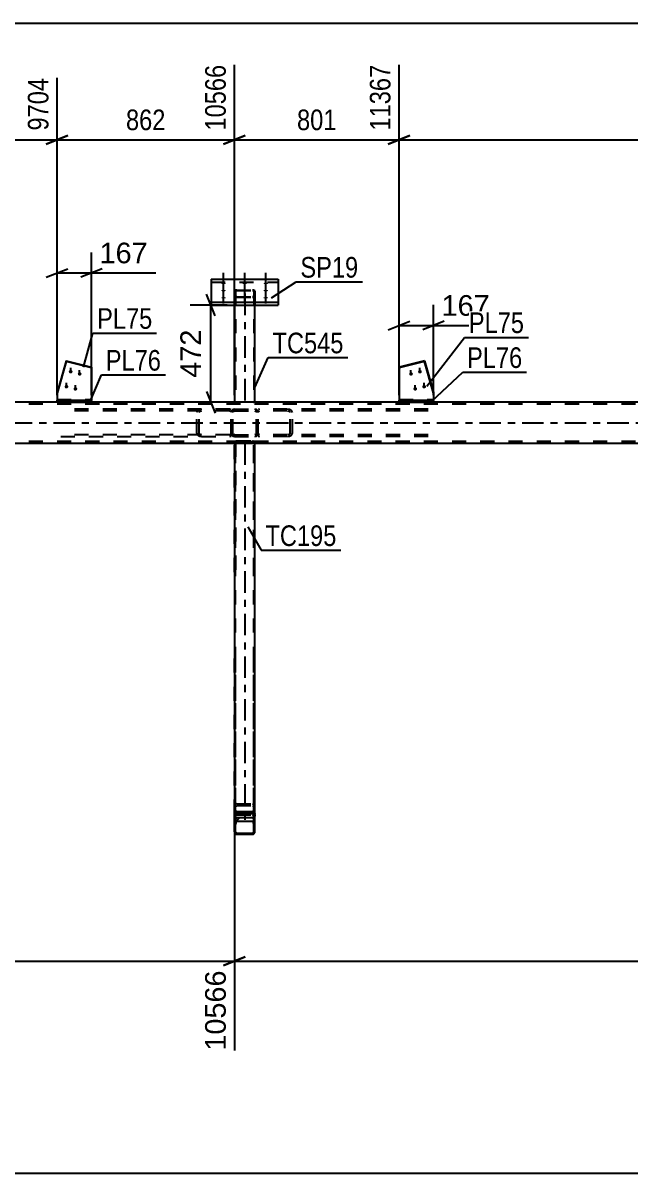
# Model space of a CAD drawing. Header units: millimetres. Extents: x -2250 to 594, y 0 to 1057.
# Drawn here: x -903.5 to -819.2, y 749 to 908.8 of the extents above; entities that cross this region are included whole.
import ezdxf

# ---------------------------------------------------------------- set-up
doc = ezdxf.new("R2010")
doc.units = ezdxf.units.MM
doc.linetypes.add('DXK_LINE_DOT2', pattern=[3.9198, 1.9599, -1.9599])
doc.linetypes.add('DXK_LINE_DOT3', pattern=[5.9187, 2.979, -0.9799, 0.9799, -0.9799])
doc.styles.add('Arial', font='ARIAL.TTF', dxfattribs={"height": 0.2})
doc.styles.add('Arial Narrow', font='ARIALN.TTF', dxfattribs={"height": 0.2})

# ---------------------------------------------------------------- blocks, each defined once
blk = doc.blocks.new('Part-761553754-4410 - 4377')
at = {"color": 7, "linetype": 'DXK_LINE_DOT2'}
for p, q in [((-874.14, 798.94), (-874.14, 820.93)), ((-873.97, 798.94), (-873.97, 820.93)), ((-871.46, 798.94), (-871.46, 820.93)), ((-871.28, 798.94), (-871.28, 820.93)), ((-873.93, 800.26), (-874.04, 800.16)), ((-873.8, 800.3), (-873.93, 800.26)), ((-873.8, 800.3), (-871.63, 800.3)), ((-871.5, 800.26), (-871.63, 800.3)), ((-871.38, 800.16), (-871.5, 800.26)), ((-874.11, 800.01), (-874.14, 799.84)), ((-871.28, 798.94), (-874.14, 798.94)), ((-874.04, 800.16), (-874.11, 800.01)), ((-873.97, 799.84), (-873.96, 799.93)), ((-873.96, 799.93), (-873.92, 800)), ((-873.92, 800), (-873.86, 800.05)), ((-873.86, 800.05), (-873.8, 800.07)), ((-873.8, 800.07), (-871.63, 800.07)), ((-871.63, 800.07), (-871.56, 800.05)), ((-871.56, 800.05), (-871.51, 800)), ((-871.51, 800), (-871.47, 799.93)), ((-871.47, 799.93), (-871.46, 799.84)), ((-871.31, 800.01), (-871.38, 800.16)), ((-871.28, 799.84), (-871.31, 800.01))]:
    blk.add_line(p, q, dxfattribs=at)
blk = doc.blocks.new('Part-761553754-4478 - 4377')
at = {"color": 2, "linetype": 'Continuous'}
for p, q in [((-898.77, 856.08), (-898.77, 856.37)), ((-898.77, 856.37), (-893.99, 856.37)), ((-893.99, 856.08), (-893.99, 856.37)), ((-898.77, 856.08), (-893.99, 856.08))]:
    blk.add_line(p, q, dxfattribs=at)
blk = doc.blocks.new('Part-761553754-4479 - 4377')
at = {"color": 7, "linetype": 'DXK_LINE_DOT2'}
for p, q in [((-870.64, 855.11), (-870.83, 855.09)), ((-870.83, 851.37), (-870.83, 855.09)), ((-870.83, 854.83), (-870.76, 854.87)), ((-870.76, 854.87), (-870.64, 854.88)), ((-847.2, 855.11), (-870.64, 855.11)), ((-847.2, 854.88), (-870.64, 854.88)), ((-866.48, 855.08), (-866.72, 855.11)), ((-866.72, 854.88), (-866.6, 854.87)), ((-866.43, 854.74), (-866.41, 854.65)), ((-866.41, 851.8), (-866.41, 854.65)), ((-866.09, 854.65), (-866.14, 854.83)), ((-866.09, 851.8), (-866.09, 854.65)), ((-870.76, 851.59), (-870.83, 851.62)), ((-870.83, 851.37), (-870.64, 851.34)), ((-870.64, 851.57), (-870.76, 851.59)), ((-847.2, 851.57), (-870.64, 851.57)), ((-866.6, 851.59), (-866.72, 851.57)), ((-866.72, 851.34), (-866.48, 851.38)), ((-866.41, 851.8), (-866.43, 851.71)), ((-866.14, 851.62), (-866.09, 851.8)), ((-847.2, 851.34), (-870.64, 851.34))]:
    blk.add_line(p, q, dxfattribs=at)
at = {"color": 7, "linetype": 'DXK_LINE_DOT3'}
blk.add_line((-875.53, 853.23), (-849.16, 853.23), dxfattribs=at)
at = {"color": 7, "linetype": 'DXK_LINE_DOT2'}
for centre, radius, start, end in [((-866.67, 854.59), 0.286, 32.4104, 75.4453), ((-866.62, 854.52), 0.573, 32.4104, 75.4453), ((-866.67, 851.86), 0.286, 284.5547, 327.5896), ((-866.62, 851.93), 0.573, 284.5547, 327.5896)]:
    blk.add_arc(centre, radius, start, end, dxfattribs=at)
blk = doc.blocks.new('Part-761553754-4679 - 4377')
at = {"color": 7, "linetype": 'DXK_LINE_DOT2'}
for p, q in [((-874.14, 850.47), (-874.12, 850.54)), ((-874.14, 832.5), (-874.14, 850.47)), ((-871.28, 850.37), (-874.14, 850.37)), ((-874.12, 850.54), (-874.11, 850.56)), ((-874.11, 850.56), (-874.04, 850.65)), ((-874.04, 850.65), (-873.93, 850.71)), ((-873.96, 850.51), (-873.97, 850.47)), ((-873.97, 850.47), (-873.97, 832.5)), ((-873.93, 850.54), (-873.96, 850.51)), ((-873.93, 850.71), (-873.88, 850.72)), ((-873.92, 850.55), (-873.93, 850.54)), ((-873.86, 850.58), (-873.92, 850.55)), ((-873.88, 850.72), (-873.8, 850.74)), ((-873.8, 850.59), (-873.86, 850.58)), ((-873.8, 850.74), (-871.63, 850.74)), ((-871.63, 850.59), (-873.8, 850.59)), ((-871.63, 850.74), (-871.55, 850.72)), ((-871.56, 850.58), (-871.63, 850.59)), ((-871.51, 850.55), (-871.56, 850.58)), ((-871.55, 850.72), (-871.5, 850.71)), ((-871.49, 850.54), (-871.51, 850.55)), ((-871.5, 850.71), (-871.38, 850.65)), ((-871.47, 850.51), (-871.49, 850.54)), ((-871.46, 850.47), (-871.47, 850.51)), ((-871.46, 832.5), (-871.46, 850.47)), ((-871.31, 850.56), (-871.38, 850.65)), ((-871.31, 850.56), (-871.3, 850.54)), ((-871.3, 850.54), (-871.28, 850.47)), ((-871.28, 832.5), (-871.28, 850.47))]:
    blk.add_line(p, q, dxfattribs=at)
blk = doc.blocks.new('Part-761553754-4568 - 4377')
at = {"color": 7, "linetype": 'DXK_LINE_DOT2'}
for p, q in [((-874.56, 854.83), (-874.6, 854.65)), ((-874.6, 851.8), (-874.6, 854.65)), ((-874.37, 854.65), (-874.35, 854.74)), ((-874.37, 851.8), (-874.37, 854.65)), ((-874.14, 855.11), (-874.32, 855.08)), ((-874.23, 854.87), (-874.14, 854.88)), ((-874.14, 855.11), (-871.28, 855.11)), ((-874.14, 854.88), (-871.28, 854.88)), ((-871.11, 855.08), (-871.28, 855.11)), ((-871.28, 854.88), (-871.2, 854.87)), ((-871.07, 854.74), (-871.05, 854.65)), ((-871.05, 851.8), (-871.05, 854.65)), ((-870.83, 854.65), (-870.86, 854.83)), ((-870.83, 851.8), (-870.83, 854.65)), ((-874.6, 851.8), (-874.56, 851.62)), ((-874.35, 851.71), (-874.37, 851.8)), ((-874.32, 851.38), (-874.14, 851.34)), ((-874.14, 851.57), (-874.23, 851.59)), ((-874.14, 851.57), (-871.28, 851.57)), ((-871.2, 851.59), (-871.28, 851.57)), ((-871.28, 851.34), (-871.11, 851.38)), ((-871.05, 851.8), (-871.07, 851.71)), ((-870.86, 851.62), (-870.83, 851.8)), ((-874.14, 851.34), (-871.28, 851.34))]:
    blk.add_line(p, q, dxfattribs=at)
for centre, radius, start, end in [((-874.14, 854.65), 0.457, 112.5, 157.5), ((-874.14, 854.65), 0.229, 112.5, 157.5), ((-871.28, 854.65), 0.229, 22.5, 67.5), ((-871.28, 854.65), 0.457, 22.5, 67.5), ((-874.14, 851.8), 0.457, 202.5, 247.5), ((-874.14, 851.8), 0.229, 202.5, 247.5), ((-871.28, 851.8), 0.229, 292.5, 337.5), ((-871.28, 851.8), 0.457, 292.5, 337.5)]:
    blk.add_arc(centre, radius, start, end, dxfattribs=at)
blk = doc.blocks.new('Bolt-761553754-4703 - 4377')
at = {"linetype": 'Continuous'}
for points in [[(-875.64, 872.49), (-875.71, 872.49), (-875.77, 872.5), (-875.83, 872.51), (-875.87, 872.53), (-875.91, 872.54), (-875.94, 872.56), (-875.95, 872.59), (-875.95, 872.61), (-875.94, 872.63), (-875.91, 872.65), (-875.87, 872.67), (-875.83, 872.68), (-875.77, 872.7), (-875.71, 872.7), (-875.64, 872.71), (-875.58, 872.7), (-875.51, 872.7), (-875.46, 872.68), (-875.41, 872.67), (-875.37, 872.65), (-875.34, 872.63), (-875.33, 872.61), (-875.33, 872.59), (-875.34, 872.56), (-875.37, 872.54), (-875.41, 872.53), (-875.46, 872.51), (-875.51, 872.5), (-875.58, 872.49)], [(-872.71, 872.49), (-872.78, 872.49), (-872.84, 872.5), (-872.9, 872.51), (-872.95, 872.53), (-872.98, 872.54), (-873.01, 872.56), (-873.03, 872.59), (-873.03, 872.61), (-873.01, 872.63), (-872.98, 872.65), (-872.95, 872.67), (-872.9, 872.68), (-872.84, 872.7), (-872.78, 872.7), (-872.71, 872.71), (-872.65, 872.7), (-872.58, 872.7), (-872.53, 872.68), (-872.48, 872.67), (-872.44, 872.65), (-872.41, 872.63), (-872.4, 872.61), (-872.4, 872.59), (-872.41, 872.56), (-872.44, 872.54), (-872.48, 872.53), (-872.53, 872.51), (-872.58, 872.5), (-872.65, 872.49)], [(-869.78, 872.49), (-869.85, 872.49), (-869.91, 872.5), (-869.97, 872.51), (-870.02, 872.53), (-870.06, 872.54), (-870.08, 872.56), (-870.1, 872.59), (-870.1, 872.61), (-870.08, 872.63), (-870.06, 872.65), (-870.02, 872.67), (-869.97, 872.68), (-869.91, 872.7), (-869.85, 872.7), (-869.78, 872.71), (-869.72, 872.7), (-869.66, 872.7), (-869.6, 872.68), (-869.55, 872.67), (-869.51, 872.65), (-869.48, 872.63), (-869.47, 872.61), (-869.47, 872.59), (-869.48, 872.56), (-869.51, 872.54), (-869.55, 872.53), (-869.6, 872.51), (-869.66, 872.5), (-869.72, 872.49)], [(-875.64, 871.49), (-875.71, 871.49), (-875.77, 871.5), (-875.83, 871.51), (-875.87, 871.52), (-875.91, 871.54), (-875.94, 871.56), (-875.95, 871.59), (-875.95, 871.61), (-875.94, 871.63), (-875.91, 871.65), (-875.87, 871.67), (-875.83, 871.68), (-875.77, 871.69), (-875.71, 871.7), (-875.64, 871.7), (-875.58, 871.7), (-875.51, 871.69), (-875.46, 871.68), (-875.41, 871.67), (-875.37, 871.65), (-875.34, 871.63), (-875.33, 871.61), (-875.33, 871.59), (-875.34, 871.56), (-875.37, 871.54), (-875.41, 871.52), (-875.46, 871.51), (-875.51, 871.5), (-875.58, 871.49)], [(-875.64, 870.49), (-875.71, 870.49), (-875.77, 870.5), (-875.83, 870.51), (-875.87, 870.52), (-875.91, 870.54), (-875.94, 870.56), (-875.95, 870.58), (-875.95, 870.61), (-875.94, 870.63), (-875.91, 870.65), (-875.87, 870.67), (-875.83, 870.68), (-875.77, 870.69), (-875.71, 870.7), (-875.64, 870.7), (-875.58, 870.7), (-875.51, 870.69), (-875.46, 870.68), (-875.41, 870.67), (-875.37, 870.65), (-875.34, 870.63), (-875.33, 870.61), (-875.33, 870.58), (-875.34, 870.56), (-875.37, 870.54), (-875.41, 870.52), (-875.46, 870.51), (-875.51, 870.5), (-875.58, 870.49)], [(-872.71, 870.49), (-872.78, 870.49), (-872.84, 870.5), (-872.9, 870.51), (-872.95, 870.52), (-872.98, 870.54), (-873.01, 870.56), (-873.03, 870.58), (-873.03, 870.61), (-873.01, 870.63), (-872.98, 870.65), (-872.95, 870.67), (-872.9, 870.68), (-872.84, 870.69), (-872.78, 870.7), (-872.71, 870.7), (-872.65, 870.7), (-872.58, 870.69), (-872.53, 870.68), (-872.48, 870.67), (-872.44, 870.65), (-872.41, 870.63), (-872.4, 870.61), (-872.4, 870.58), (-872.41, 870.56), (-872.44, 870.54), (-872.48, 870.52), (-872.53, 870.51), (-872.58, 870.5), (-872.65, 870.49)], [(-869.78, 871.49), (-869.85, 871.49), (-869.91, 871.5), (-869.97, 871.51), (-870.02, 871.52), (-870.06, 871.54), (-870.08, 871.56), (-870.1, 871.59), (-870.1, 871.61), (-870.08, 871.63), (-870.06, 871.65), (-870.02, 871.67), (-869.97, 871.68), (-869.91, 871.69), (-869.85, 871.7), (-869.78, 871.7), (-869.72, 871.7), (-869.66, 871.69), (-869.6, 871.68), (-869.55, 871.67), (-869.51, 871.65), (-869.48, 871.63), (-869.47, 871.61), (-869.47, 871.59), (-869.48, 871.56), (-869.51, 871.54), (-869.55, 871.52), (-869.6, 871.51), (-869.66, 871.5), (-869.72, 871.49)], [(-869.78, 870.49), (-869.85, 870.49), (-869.91, 870.5), (-869.97, 870.51), (-870.02, 870.52), (-870.06, 870.54), (-870.08, 870.56), (-870.1, 870.58), (-870.1, 870.61), (-870.08, 870.63), (-870.06, 870.65), (-870.02, 870.67), (-869.97, 870.68), (-869.91, 870.69), (-869.85, 870.7), (-869.78, 870.7), (-869.72, 870.7), (-869.66, 870.69), (-869.6, 870.68), (-869.55, 870.67), (-869.51, 870.65), (-869.48, 870.63), (-869.47, 870.61), (-869.47, 870.58), (-869.48, 870.56), (-869.51, 870.54), (-869.55, 870.52), (-869.6, 870.51), (-869.66, 870.5), (-869.72, 870.49)]]:
    blk.add_hatch(color=1, dxfattribs=at).paths.add_polyline_path(points)
at = {"color": 1, "linetype": 'Continuous'}
for p, q in [((-875.64, 871.82), (-875.64, 874.05)), ((-872.71, 871.82), (-872.71, 874.05)), ((-869.78, 871.82), (-869.78, 874.05)), ((-875.64, 870.82), (-875.64, 873.05)), ((-869.78, 870.82), (-869.78, 873.05)), ((-875.64, 869.82), (-875.64, 872.04)), ((-872.71, 869.82), (-872.71, 872.04)), ((-869.78, 869.82), (-869.78, 872.04))]:
    blk.add_line(p, q, dxfattribs=at)
blk = doc.blocks.new('Part-761553754-4711 - 4377')
at = {"color": 2, "linetype": 'Continuous'}
for p, q in [((-847.73, 861.86), (-851.26, 860.97)), ((-847.73, 861.74), (-851.26, 860.86)), ((-851.26, 860.97), (-851.26, 856.37)), ((-847.73, 861.74), (-847.73, 861.86)), ((-847.73, 861.86), (-846.48, 857.45)), ((-846.48, 857.33), (-847.73, 861.74)), ((-846.48, 857.45), (-846.48, 856.37))]:
    blk.add_line(p, q, dxfattribs=at)
at = {"color": 7, "linetype": 'DXK_LINE_DOT2'}
for p, q in [((-851.26, 856.47), (-846.48, 856.47)), ((-851.26, 856.37), (-851.26, 856.35)), ((-851.26, 856.35), (-851.26, 856.37)), ((-851.26, 856.35), (-846.48, 856.35)), ((-846.48, 856.35), (-846.48, 856.37)), ((-846.48, 856.37), (-846.48, 856.35))]:
    blk.add_line(p, q, dxfattribs=at)
blk = doc.blocks.new('Part-761553754-4580 - 4377')
at = {"color": 7, "linetype": 'DXK_LINE_DOT2'}
for p, q in [((-874.79, 855.11), (-898.27, 855.11)), ((-874.79, 854.88), (-898.27, 854.88)), ((-879.29, 854.83), (-879.34, 854.65)), ((-879.34, 851.8), (-879.34, 854.65)), ((-879.03, 854.65), (-879, 854.74)), ((-879.03, 851.8), (-879.03, 854.65)), ((-878.71, 855.11), (-878.95, 855.08)), ((-878.83, 854.87), (-878.71, 854.88)), ((-874.6, 855.08), (-874.79, 855.11)), ((-874.79, 854.88), (-874.67, 854.87)), ((-874.67, 854.87), (-874.6, 854.83)), ((-874.6, 851.37), (-874.6, 855.08)), ((-874.79, 851.57), (-898.27, 851.57)), ((-879.34, 851.8), (-879.29, 851.62)), ((-879, 851.71), (-879.03, 851.8)), ((-878.95, 851.38), (-878.71, 851.34)), ((-878.71, 851.57), (-878.83, 851.59)), ((-874.67, 851.59), (-874.79, 851.57)), ((-874.79, 851.34), (-874.6, 851.37)), ((-874.6, 851.62), (-874.67, 851.59)), ((-898.27, 851.34), (-874.79, 851.34))]:
    blk.add_line(p, q, dxfattribs=at)
for centre, radius, start, end in [((-878.81, 854.52), 0.573, 104.5381, 147.5635), ((-878.76, 854.59), 0.287, 104.5381, 147.5635), ((-878.81, 851.93), 0.573, 212.4365, 255.4619), ((-878.76, 851.86), 0.287, 212.4365, 255.4619)]:
    blk.add_arc(centre, radius, start, end, dxfattribs=at)
blk = doc.blocks.new('Part-761553754-4735 - 4377')
at = {"color": 2, "linetype": 'Continuous'}
for p, q in [((-897.52, 861.86), (-898.77, 857.45)), ((-897.52, 861.74), (-898.77, 857.33)), ((-897.52, 861.74), (-897.52, 861.86)), ((-897.52, 861.86), (-893.99, 860.97)), ((-893.99, 860.86), (-897.52, 861.74)), ((-893.99, 860.97), (-893.99, 856.37)), ((-898.77, 857.45), (-898.77, 856.37))]:
    blk.add_line(p, q, dxfattribs=at)
at = {"color": 7, "linetype": 'DXK_LINE_DOT2'}
for p, q in [((-898.77, 856.47), (-893.99, 856.47)), ((-898.77, 856.37), (-898.77, 856.35)), ((-898.77, 856.35), (-898.77, 856.37)), ((-898.77, 856.35), (-893.99, 856.35)), ((-893.99, 856.35), (-893.99, 856.37)), ((-893.99, 856.37), (-893.99, 856.35))]:
    blk.add_line(p, q, dxfattribs=at)
blk = doc.blocks.new('Part-761553754-4608 - 4377')
at = {"color": 7, "linetype": 'DXK_LINE_DOT2'}
for p, q in [((-477.4, 855.8), (-1136.03, 855.8)), ((-893.99, 856.08), (-898.77, 856.08)), ((-871.28, 856.08), (-874.14, 856.08)), ((-846.48, 856.08), (-851.26, 856.08)), ((-477.4, 850.65), (-1136.03, 850.65)), ((-871.28, 850.37), (-874.14, 850.37))]:
    blk.add_line(p, q, dxfattribs=at)
at = {"color": 2, "linetype": 'Continuous'}
for p, q in [((-898.77, 856.08), (-1017.8, 856.08)), ((-874.14, 856.08), (-893.99, 856.08)), ((-851.26, 856.08), (-871.28, 856.08)), ((-727.37, 856.08), (-846.48, 856.08)), ((-874.14, 850.37), (-1042.71, 850.37)), ((-702.71, 850.37), (-871.28, 850.37))]:
    blk.add_line(p, q, dxfattribs=at)
at = {"color": 7, "linetype": 'DXK_LINE_DOT3'}
blk.add_line((-1136.03, 853.23), (-477.4, 853.23), dxfattribs=at)
blk = doc.blocks.new('Part-761553754-4676 - 4377')
at = {"linetype": 'Continuous'}
h = blk.add_hatch(dxfattribs=at)
h.set_pattern_fill('', scale=0.7, style=0, pattern_type=0)
h.set_pattern_definition([(45, (-871.284, 797.3536), (-1.5715, 1.5715), [])])
h.paths.add_polyline_path([(-871.28, 796.65), (-871.28, 797.35), (-871.31, 797.76), (-871.38, 798.1), (-871.5, 798.33), (-871.63, 798.41), (-873.8, 798.41), (-873.93, 798.33), (-874.04, 798.1), (-874.11, 797.76), (-874.14, 797.35), (-874.14, 796.65), (-873.97, 796.65), (-873.97, 797.35), (-873.96, 797.56), (-873.92, 797.73), (-873.86, 797.84), (-873.8, 797.88), (-871.63, 797.88), (-871.56, 797.84), (-871.51, 797.73), (-871.47, 797.56), (-871.46, 797.35), (-871.46, 796.65)])
at = {"color": 2, "linetype": 'Continuous'}
for p, q in [((-871.63, 850.37), (-874.14, 850.37)), ((-874.14, 850.37), (-874.14, 798.89)), ((-871.28, 850.37), (-871.63, 850.37)), ((-871.28, 798.89), (-871.28, 850.37)), ((-874.14, 797.35), (-874.14, 798.39)), ((-874.11, 797.76), (-874.14, 797.35)), ((-874.14, 796.65), (-874.14, 797.35)), ((-873.97, 797.35), (-873.96, 797.56)), ((-873.97, 796.65), (-873.97, 797.35)), ((-873.8, 798.41), (-873.93, 798.33)), ((-873.86, 797.84), (-873.8, 797.88)), ((-873.8, 798.41), (-871.63, 798.41)), ((-873.8, 797.88), (-871.63, 797.88)), ((-871.5, 798.33), (-871.63, 798.41)), ((-871.63, 797.88), (-871.56, 797.84)), ((-871.47, 797.56), (-871.46, 797.35)), ((-871.46, 796.65), (-871.46, 797.35)), ((-871.28, 797.35), (-871.31, 797.76)), ((-871.28, 797.35), (-871.28, 798.39)), ((-871.28, 796.65), (-871.28, 797.35)), ((-874.14, 796.65), (-873.97, 796.65)), ((-871.46, 796.65), (-871.28, 796.65))]:
    blk.add_line(p, q, dxfattribs=at)
at = {"color": 7, "linetype": 'DXK_LINE_DOT2'}
for p, q in [((-873.97, 796.65), (-873.97, 850.37)), ((-871.47, 850.37), (-871.56, 850.37)), ((-871.46, 850.37), (-871.47, 850.37)), ((-871.46, 796.65), (-871.46, 850.37)), ((-874.14, 798.39), (-874.14, 798.89)), ((-874.14, 798.6), (-874.11, 798.73)), ((-874.11, 798.73), (-874.04, 798.84)), ((-874.04, 798.84), (-873.93, 798.91)), ((-873.96, 798.66), (-873.97, 798.6)), ((-873.92, 798.72), (-873.96, 798.66)), ((-873.93, 798.91), (-873.8, 798.94)), ((-873.86, 798.76), (-873.92, 798.72)), ((-873.8, 798.77), (-873.86, 798.76)), ((-873.8, 798.94), (-871.63, 798.94)), ((-873.8, 798.77), (-871.63, 798.77)), ((-871.63, 798.94), (-871.5, 798.91)), ((-871.56, 798.76), (-871.63, 798.77)), ((-871.51, 798.72), (-871.56, 798.76)), ((-871.47, 798.66), (-871.51, 798.72)), ((-871.5, 798.91), (-871.38, 798.84)), ((-871.46, 798.6), (-871.47, 798.66)), ((-871.38, 798.84), (-871.31, 798.73)), ((-871.31, 798.73), (-871.28, 798.6)), ((-871.28, 798.39), (-871.28, 798.89)), ((-874.14, 796.65), (-874.14, 797.35)), ((-871.28, 796.65), (-871.28, 797.35))]:
    blk.add_line(p, q, dxfattribs=at)
at = {"color": 7, "linetype": 'DXK_LINE_DOT3'}
blk.add_line((-872.71, 850.37), (-872.71, 797.51), dxfattribs=at)
at = {"color": 2, "linetype": 'Continuous'}
for centre, radius, start, end in [((-872.85, 797.66), 1.26, 148.2581, 175.6703), ((-873.33, 797.51), 0.632, 148.2581, 175.6703), ((-872.1, 797.51), 0.632, 4.3297, 31.7419), ((-872.57, 797.66), 1.26, 4.3297, 31.7419)]:
    blk.add_arc(centre, radius, start, end, dxfattribs=at)
blk = doc.blocks.new('Part-761553754-4678 - 4377')
at = {"linetype": 'Continuous'}
h = blk.add_hatch(dxfattribs=at)
h.set_pattern_fill('', scale=0.7, style=0, pattern_type=0)
h.set_pattern_definition([(45, (-871.4956, 796.1093), (-1.5715, 1.5715), [])])
h.paths.add_polyline_path([(-871.63, 796.08), (-871.5, 796.11), (-871.38, 796.18), (-871.31, 796.29), (-871.28, 796.43), (-871.28, 796.65), (-871.46, 796.65), (-871.46, 796.43), (-871.47, 796.36), (-871.51, 796.3), (-871.56, 796.27), (-871.63, 796.25), (-873.8, 796.25), (-873.86, 796.27), (-873.92, 796.3), (-873.96, 796.36), (-873.97, 796.43), (-873.97, 796.65), (-874.14, 796.65), (-874.14, 796.43), (-874.11, 796.29), (-874.04, 796.18), (-873.93, 796.11), (-873.8, 796.08)])
at = {"color": 7, "linetype": 'DXK_LINE_DOT2'}
for p, q in [((-874.11, 798.73), (-874.14, 798.6)), ((-874.04, 798.84), (-874.11, 798.73)), ((-873.93, 798.91), (-874.04, 798.84)), ((-873.97, 798.6), (-873.96, 798.66)), ((-873.96, 798.66), (-873.92, 798.72)), ((-873.8, 798.94), (-873.93, 798.91)), ((-873.92, 798.72), (-873.86, 798.76)), ((-873.86, 798.76), (-873.8, 798.77)), ((-873.8, 798.94), (-871.63, 798.94)), ((-873.8, 798.77), (-871.63, 798.77)), ((-871.5, 798.91), (-871.63, 798.94)), ((-871.63, 798.77), (-871.56, 798.76)), ((-871.56, 798.76), (-871.51, 798.72)), ((-871.51, 798.72), (-871.47, 798.66)), ((-871.38, 798.84), (-871.5, 798.91)), ((-871.47, 798.66), (-871.46, 798.6)), ((-871.31, 798.73), (-871.38, 798.84)), ((-871.28, 798.6), (-871.31, 798.73)), ((-874.14, 796.65), (-874.14, 798.6)), ((-873.97, 796.65), (-873.97, 798.6)), ((-871.46, 796.65), (-871.46, 798.6)), ((-871.28, 796.65), (-871.28, 798.6))]:
    blk.add_line(p, q, dxfattribs=at)
at = {"color": 2, "linetype": 'Continuous'}
for p, q in [((-874.14, 796.43), (-874.14, 796.65)), ((-874.14, 796.65), (-873.97, 796.65)), ((-874.14, 796.43), (-874.11, 796.29)), ((-873.97, 796.43), (-873.97, 796.65)), ((-873.96, 796.36), (-873.97, 796.43)), ((-873.92, 796.3), (-873.96, 796.36)), ((-873.93, 796.11), (-873.8, 796.08)), ((-873.86, 796.27), (-873.92, 796.3)), ((-873.8, 796.25), (-873.86, 796.27)), ((-873.8, 796.25), (-871.63, 796.25)), ((-873.8, 796.08), (-871.63, 796.08)), ((-871.56, 796.27), (-871.63, 796.25)), ((-871.63, 796.08), (-871.5, 796.11)), ((-871.51, 796.3), (-871.56, 796.27)), ((-871.47, 796.36), (-871.51, 796.3)), ((-871.46, 796.43), (-871.47, 796.36)), ((-871.46, 796.43), (-871.46, 796.65)), ((-871.46, 796.65), (-871.28, 796.65)), ((-871.31, 796.29), (-871.28, 796.43)), ((-871.28, 796.43), (-871.28, 796.65))]:
    blk.add_line(p, q, dxfattribs=at)
for centre, start, end in [((-873.8, 796.43), 202.5, 247.5), ((-871.63, 796.43), 292.5, 337.5)]:
    blk.add_arc(centre, 0.343, start, end, dxfattribs=at)
blk = doc.blocks.new('Part-761553754-4695 - 4377')
at = {"color": 7, "linetype": 'DXK_LINE_DOT2'}
for p, q in [((-874.11, 871.58), (-874.14, 871.54)), ((-874.14, 871.54), (-874.14, 869.58)), ((-874.14, 870.8), (-874.11, 870.75)), ((-874.04, 871.62), (-874.11, 871.58)), ((-874.11, 870.75), (-874.04, 870.71)), ((-873.93, 871.65), (-874.04, 871.62)), ((-874.04, 870.71), (-873.93, 870.69)), ((-873.97, 871.54), (-873.96, 871.56)), ((-873.97, 871.54), (-873.97, 856.08)), ((-873.96, 870.77), (-873.97, 870.8)), ((-873.96, 871.56), (-873.92, 871.58)), ((-873.92, 870.75), (-873.96, 870.77)), ((-873.8, 871.66), (-873.93, 871.65)), ((-873.93, 870.69), (-873.8, 870.68)), ((-873.92, 871.58), (-873.86, 871.59)), ((-873.86, 870.74), (-873.92, 870.75)), ((-873.86, 871.59), (-873.8, 871.6)), ((-873.8, 870.74), (-873.86, 870.74)), ((-873.8, 871.66), (-871.63, 871.66)), ((-873.8, 871.6), (-871.63, 871.6)), ((-873.8, 870.74), (-871.63, 870.74)), ((-873.8, 870.68), (-871.63, 870.68)), ((-871.5, 871.65), (-871.63, 871.66)), ((-871.63, 871.6), (-871.56, 871.59)), ((-871.56, 870.74), (-871.63, 870.74)), ((-871.63, 870.68), (-871.5, 870.69)), ((-871.56, 871.59), (-871.51, 871.58)), ((-871.51, 870.75), (-871.56, 870.74)), ((-871.51, 871.58), (-871.47, 871.56)), ((-871.47, 870.77), (-871.51, 870.75)), ((-871.38, 871.62), (-871.5, 871.65)), ((-871.5, 870.69), (-871.38, 870.71)), ((-871.47, 871.56), (-871.46, 871.54)), ((-871.46, 870.8), (-871.47, 870.77)), ((-871.46, 871.54), (-871.46, 856.08)), ((-871.31, 871.58), (-871.38, 871.62)), ((-871.38, 870.71), (-871.31, 870.75)), ((-871.28, 871.54), (-871.31, 871.58)), ((-871.31, 870.75), (-871.28, 870.8)), ((-871.28, 871.54), (-871.28, 869.58)), ((-871.47, 856.08), (-871.46, 856.08))]:
    blk.add_line(p, q, dxfattribs=at)
at = {"color": 7, "linetype": 'DXK_LINE_DOT3'}
blk.add_line((-872.71, 871.17), (-872.71, 856.08), dxfattribs=at)
at = {"color": 2, "linetype": 'Continuous'}
for p, q in [((-874.14, 869.58), (-874.14, 856.08)), ((-871.28, 856.08), (-871.28, 869.58)), ((-871.31, 856.08), (-874.14, 856.08)), ((-871.28, 856.08), (-871.31, 856.08))]:
    blk.add_line(p, q, dxfattribs=at)
blk = doc.blocks.new('Part-761553754-4702 - 4377')
at = {"color": 2, "linetype": 'Continuous'}
for p, q in [((-877.36, 873.18), (-868.07, 873.18)), ((-877.36, 873.18), (-877.36, 869.58)), ((-868.07, 873.18), (-868.07, 869.58)), ((-877.36, 870.01), (-868.07, 870.01)), ((-877.36, 869.58), (-868.07, 869.58))]:
    blk.add_line(p, q, dxfattribs=at)
at = {"color": 7, "linetype": 'DXK_LINE_DOT2'}
blk.add_line((-877.36, 872.75), (-868.07, 872.75), dxfattribs=at)
blk = doc.blocks.new('Part-761553754-4716 - 4377')
at = {"color": 2, "linetype": 'Continuous'}
for p, q in [((-851.26, 856.08), (-851.26, 856.37)), ((-851.26, 856.37), (-846.48, 856.37)), ((-846.48, 856.08), (-846.48, 856.37)), ((-851.26, 856.08), (-846.48, 856.08))]:
    blk.add_line(p, q, dxfattribs=at)
blk = doc.blocks.new('Bolt-761553754-4717 - 4377')
at = {"linetype": 'Continuous'}
for points in [[(-849.61, 860.26), (-849.55, 860.26), (-849.5, 860.24), (-849.46, 860.22), (-849.42, 860.18), (-849.39, 860.14), (-849.36, 860.1), (-849.35, 860.05), (-849.35, 860), (-849.36, 859.95), (-849.39, 859.9), (-849.42, 859.86), (-849.46, 859.83), (-849.5, 859.8), (-849.55, 859.78), (-849.61, 859.78), (-849.66, 859.78), (-849.71, 859.8), (-849.76, 859.83), (-849.8, 859.86), (-849.83, 859.9), (-849.85, 859.95), (-849.86, 860), (-849.86, 860.05), (-849.85, 860.1), (-849.83, 860.14), (-849.8, 860.18), (-849.76, 860.22), (-849.71, 860.24), (-849.66, 860.26)], [(-848.37, 860.57), (-848.31, 860.57), (-848.26, 860.55), (-848.21, 860.53), (-848.17, 860.49), (-848.14, 860.45), (-848.12, 860.41), (-848.11, 860.36), (-848.11, 860.31), (-848.12, 860.26), (-848.14, 860.21), (-848.17, 860.17), (-848.21, 860.14), (-848.26, 860.11), (-848.31, 860.1), (-848.37, 860.09), (-848.42, 860.1), (-848.47, 860.11), (-848.52, 860.14), (-848.56, 860.17), (-848.59, 860.21), (-848.61, 860.26), (-848.62, 860.31), (-848.62, 860.36), (-848.61, 860.41), (-848.59, 860.45), (-848.56, 860.49), (-848.52, 860.53), (-848.47, 860.55), (-848.42, 860.57)], [(-849.02, 858.19), (-848.97, 858.18), (-848.92, 858.17), (-848.87, 858.14), (-848.83, 858.11), (-848.8, 858.07), (-848.78, 858.02), (-848.76, 857.97), (-848.76, 857.92), (-848.78, 857.87), (-848.8, 857.82), (-848.83, 857.78), (-848.87, 857.75), (-848.92, 857.72), (-848.97, 857.71), (-849.02, 857.7), (-849.07, 857.71), (-849.12, 857.72), (-849.17, 857.75), (-849.21, 857.78), (-849.24, 857.82), (-849.26, 857.87), (-849.28, 857.92), (-849.28, 857.97), (-849.26, 858.02), (-849.24, 858.07), (-849.21, 858.11), (-849.17, 858.14), (-849.12, 858.17), (-849.07, 858.18)], [(-847.78, 858.5), (-847.72, 858.49), (-847.67, 858.48), (-847.63, 858.45), (-847.59, 858.42), (-847.56, 858.38), (-847.53, 858.33), (-847.52, 858.28), (-847.52, 858.23), (-847.53, 858.18), (-847.56, 858.14), (-847.59, 858.09), (-847.63, 858.06), (-847.67, 858.04), (-847.72, 858.02), (-847.78, 858.01), (-847.83, 858.02), (-847.88, 858.04), (-847.93, 858.06), (-847.97, 858.09), (-848, 858.14), (-848.02, 858.18), (-848.03, 858.23), (-848.03, 858.28), (-848.02, 858.33), (-848, 858.38), (-847.97, 858.42), (-847.93, 858.45), (-847.88, 858.48), (-847.83, 858.49)]]:
    blk.add_hatch(color=1, dxfattribs=at).paths.add_polyline_path(points)
at = {"color": 1, "linetype": 'Continuous'}
for p, q in [((-849.61, 859.83), (-849.61, 860.56)), ((-848.37, 860.14), (-848.37, 860.87)), ((-849.02, 857.75), (-849.02, 858.48)), ((-847.78, 858.06), (-847.78, 858.79))]:
    blk.add_line(p, q, dxfattribs=at)
blk = doc.blocks.new('Bolt-761553754-4736 - 4377')
at = {"linetype": 'Continuous'}
for points in [[(-896.88, 860.57), (-896.83, 860.57), (-896.78, 860.55), (-896.73, 860.53), (-896.69, 860.49), (-896.66, 860.45), (-896.64, 860.41), (-896.63, 860.36), (-896.63, 860.31), (-896.64, 860.26), (-896.66, 860.21), (-896.69, 860.17), (-896.73, 860.14), (-896.78, 860.11), (-896.83, 860.1), (-896.88, 860.09), (-896.93, 860.1), (-896.99, 860.11), (-897.03, 860.14), (-897.07, 860.17), (-897.1, 860.21), (-897.13, 860.26), (-897.14, 860.31), (-897.14, 860.36), (-897.13, 860.41), (-897.1, 860.45), (-897.07, 860.49), (-897.03, 860.53), (-896.99, 860.55), (-896.93, 860.57)], [(-895.64, 860.26), (-895.59, 860.26), (-895.53, 860.24), (-895.49, 860.22), (-895.45, 860.18), (-895.42, 860.14), (-895.39, 860.1), (-895.38, 860.05), (-895.38, 860), (-895.39, 859.95), (-895.42, 859.9), (-895.45, 859.86), (-895.49, 859.83), (-895.53, 859.8), (-895.59, 859.78), (-895.64, 859.78), (-895.69, 859.78), (-895.74, 859.8), (-895.79, 859.83), (-895.83, 859.86), (-895.86, 859.9), (-895.88, 859.95), (-895.89, 860), (-895.89, 860.05), (-895.88, 860.1), (-895.86, 860.14), (-895.83, 860.18), (-895.79, 860.22), (-895.74, 860.24), (-895.69, 860.26)], [(-897.47, 858.5), (-897.42, 858.49), (-897.36, 858.48), (-897.32, 858.45), (-897.28, 858.42), (-897.25, 858.38), (-897.22, 858.33), (-897.21, 858.28), (-897.21, 858.23), (-897.22, 858.18), (-897.25, 858.14), (-897.28, 858.09), (-897.32, 858.06), (-897.36, 858.04), (-897.42, 858.02), (-897.47, 858.01), (-897.52, 858.02), (-897.57, 858.04), (-897.62, 858.06), (-897.66, 858.09), (-897.69, 858.14), (-897.71, 858.18), (-897.72, 858.23), (-897.72, 858.28), (-897.71, 858.33), (-897.69, 858.38), (-897.66, 858.42), (-897.62, 858.45), (-897.57, 858.48), (-897.52, 858.49)], [(-896.23, 858.19), (-896.17, 858.18), (-896.12, 858.17), (-896.08, 858.14), (-896.04, 858.11), (-896, 858.07), (-895.98, 858.02), (-895.97, 857.97), (-895.97, 857.92), (-895.98, 857.87), (-896, 857.82), (-896.04, 857.78), (-896.08, 857.75), (-896.12, 857.72), (-896.17, 857.71), (-896.23, 857.7), (-896.28, 857.71), (-896.33, 857.72), (-896.38, 857.75), (-896.42, 857.78), (-896.45, 857.82), (-896.47, 857.87), (-896.48, 857.92), (-896.48, 857.97), (-896.47, 858.02), (-896.45, 858.07), (-896.42, 858.11), (-896.38, 858.14), (-896.33, 858.17), (-896.28, 858.18)]]:
    blk.add_hatch(color=1, dxfattribs=at).paths.add_polyline_path(points)
at = {"color": 1, "linetype": 'Continuous'}
for p, q in [((-896.88, 860.14), (-896.88, 860.87)), ((-895.64, 859.83), (-895.64, 860.56)), ((-897.47, 858.06), (-897.47, 858.79)), ((-896.23, 857.75), (-896.23, 858.48))]:
    blk.add_line(p, q, dxfattribs=at)
blk = doc.blocks.new('Part-761553754-4784 - 4377')
at = {"linetype": 'Continuous'}
h = blk.add_hatch(dxfattribs=at)
h.set_pattern_fill('', scale=0.7, style=0, pattern_type=0)
h.set_pattern_definition([(45, (-871.2838, 798.8935), (-1.5715, 1.5715), [])])
h.paths.add_polyline_path([(-871.28, 798.39), (-871.28, 798.89), (-871.31, 799.03), (-871.38, 799.15), (-871.5, 799.23), (-871.63, 799.26), (-873.8, 799.26), (-873.93, 799.23), (-874.04, 799.15), (-874.11, 799.03), (-874.14, 798.89), (-874.14, 798.39), (-873.97, 798.39), (-873.97, 798.89), (-873.96, 798.96), (-873.92, 799.02), (-873.86, 799.06), (-873.8, 799.07), (-871.63, 799.07), (-871.56, 799.06), (-871.51, 799.02), (-871.47, 798.96), (-871.46, 798.89), (-871.46, 798.39)])
at = {"color": 2, "linetype": 'Continuous'}
for p, q in [((-874.11, 799.03), (-874.14, 798.89)), ((-874.14, 798.89), (-874.14, 798.39)), ((-873.97, 798.89), (-873.96, 798.96)), ((-873.96, 798.9), (-873.97, 798.84)), ((-873.97, 798.39), (-873.97, 798.89)), ((-873.96, 798.96), (-873.92, 799.02)), ((-873.92, 798.96), (-873.96, 798.9)), ((-873.8, 799.26), (-873.93, 799.23)), ((-873.92, 799.02), (-873.86, 799.06)), ((-873.86, 798.99), (-873.92, 798.96)), ((-873.86, 799.06), (-873.8, 799.07)), ((-873.82, 799), (-873.86, 798.99)), ((-873.8, 799.26), (-871.63, 799.26)), ((-873.8, 799.07), (-871.63, 799.07)), ((-871.5, 799.23), (-871.63, 799.26)), ((-871.63, 799.07), (-871.56, 799.06)), ((-871.61, 799), (-871.56, 798.99)), ((-871.56, 799.06), (-871.51, 799.02)), ((-871.51, 798.96), (-871.56, 798.99)), ((-871.51, 799.02), (-871.47, 798.96)), ((-871.47, 798.9), (-871.51, 798.96)), ((-871.47, 798.96), (-871.46, 798.89)), ((-871.46, 798.84), (-871.47, 798.9)), ((-871.46, 798.39), (-871.46, 798.89)), ((-871.28, 798.89), (-871.31, 799.03)), ((-871.28, 798.39), (-871.28, 798.89)), ((-874.14, 798.39), (-873.97, 798.39)), ((-871.46, 798.39), (-871.28, 798.39))]:
    blk.add_line(p, q, dxfattribs=at)
at = {"color": 7, "linetype": 'DXK_LINE_DOT2'}
for p, q in [((-874.14, 798.84), (-874.11, 798.96)), ((-874.14, 798.39), (-874.14, 798.89)), ((-874.11, 798.96), (-874.04, 799.07)), ((-874.04, 799.07), (-873.93, 799.14)), ((-873.97, 798.39), (-873.97, 798.89)), ((-873.93, 799.14), (-873.8, 799.16)), ((-873.8, 799), (-873.82, 799)), ((-873.8, 799.16), (-871.63, 799.16)), ((-873.8, 799), (-871.63, 799)), ((-871.63, 799.16), (-871.5, 799.14)), ((-871.63, 799), (-871.61, 799)), ((-871.5, 799.14), (-871.38, 799.07)), ((-871.46, 798.39), (-871.46, 798.89)), ((-871.38, 799.07), (-871.31, 798.96)), ((-871.31, 798.96), (-871.28, 798.84)), ((-871.28, 798.39), (-871.28, 798.89))]:
    blk.add_line(p, q, dxfattribs=at)
at = {"color": 2, "linetype": 'Continuous'}
for centre, start, end in [((-873.78, 798.91), 114.1333, 159.07), ((-871.64, 798.91), 20.93, 65.8667)]:
    blk.add_arc(centre, 0.353, start, end, dxfattribs=at)
blk = doc.blocks.new('StraightDimension-761553754-5109 - 4377')
at = {"color": 7, "linetype": 'Continuous'}
for p, q in [((-1022.58, 859.67), (-1022.58, 901.14)), ((-898.77, 857.08), (-898.77, 901.14)), ((-1021.08, 893.13), (-1024.08, 891.93)), ((-900.27, 891.93), (-897.27, 893.13)), ((-1022.58, 892.53), (-898.77, 892.53))]:
    blk.add_line(p, q, dxfattribs=at)
at = {"color": 0, "linetype": 'Continuous'}
blk.add_wipeout([(-899.37, 901.74), (-903.57, 901.74), (-903.57, 893.23), (-899.37, 893.23)], dxfattribs=at)
at = {"color": 0}
blk.add_wipeout([(-956.41, 893.28), (-956.41, 897.48), (-964.93, 897.48), (-964.93, 893.28)], dxfattribs=at)
at = {"color": 3, "linetype": 'Continuous', "style": 'Arial Narrow'}
blk.add_text('9704', height=2.863, rotation=90.0002, dxfattribs=at).set_placement((-899.97, 893.83))
at = {"color": 3, "style": 'Arial Narrow'}
blk.add_text('4333', height=2.863, dxfattribs=at).set_placement((-964.33, 893.88))
blk = doc.blocks.new('StraightDimension-761553754-4811 - 4377')
at = {"color": 7, "linetype": 'Continuous'}
for p, q in [((-876.83, 868.08), (-878.03, 871.08)), ((-875.14, 869.58), (-880.28, 869.58)), ((-877.43, 856.08), (-877.43, 869.58)), ((-878.03, 857.58), (-876.83, 854.58)), ((-875.14, 856.08), (-880.28, 856.08))]:
    blk.add_line(p, q, dxfattribs=at)
at = {"color": 0}
blk.add_wipeout([(-878.18, 866.77), (-882.38, 866.77), (-882.38, 858.9), (-878.18, 858.9)], dxfattribs=at)
at = {"color": 3, "style": 'Arial'}
blk.add_text('472', height=2.865, rotation=90.0002, dxfattribs=at).set_placement((-878.78, 859.5))
blk = doc.blocks.new('StraightDimension-761553754-4816 - 4377')
at = {"color": 7, "linetype": 'Continuous'}
for p, q in [((-898.77, 857.08), (-898.77, 876.89)), ((-893.99, 857.08), (-893.99, 876.89)), ((-900.27, 873.44), (-897.27, 874.64)), ((-898.77, 874.04), (-893.99, 874.04)), ((-892.49, 874.64), (-895.49, 873.44))]:
    blk.add_line(p, q, dxfattribs=at)
at = {"color": 0}
blk.add_wipeout([(-885.59, 874.79), (-885.59, 878.99), (-893.47, 878.99), (-893.47, 874.79)], dxfattribs=at)
at = {"color": 7, "linetype": 'Continuous'}
blk.add_line((-893.99, 874.04), (-885.07, 874.04), dxfattribs=at)
blk.add_line((-893.99, 874.04), (-885.07, 874.04), dxfattribs=at)
at = {"color": 3, "style": 'Arial'}
blk.add_text('167', height=2.865, dxfattribs=at).set_placement((-892.87, 875.39))
blk = doc.blocks.new('StraightDimension-761553754-4827 - 4377')
at = {"color": 7, "linetype": 'Continuous'}
for p, q in [((-851.26, 857.08), (-851.26, 869.6)), ((-846.48, 857.08), (-846.48, 869.6)), ((-852.76, 866.15), (-849.76, 867.35)), ((-844.98, 867.35), (-847.98, 866.15)), ((-851.26, 866.75), (-846.48, 866.75))]:
    blk.add_line(p, q, dxfattribs=at)
at = {"color": 0}
blk.add_wipeout([(-838.08, 867.5), (-838.08, 871.7), (-845.96, 871.7), (-845.96, 867.5)], dxfattribs=at)
at = {"color": 7, "linetype": 'Continuous'}
blk.add_line((-846.48, 866.75), (-837.56, 866.75), dxfattribs=at)
blk.add_line((-846.48, 866.75), (-837.56, 866.75), dxfattribs=at)
at = {"color": 3, "style": 'Arial'}
blk.add_text('167', height=2.865, dxfattribs=at).set_placement((-845.36, 868.1))
blk = doc.blocks.new('StraightDimension-761553754-4870 - 4377')
at = {"color": 7, "linetype": 'Continuous'}
blk.add_line((-1144.55, 749.03), (-468.87, 749.03), dxfattribs=at)
blk = doc.blocks.new('StraightDimension-761553754-4905 - 4377')
at = {"color": 7, "linetype": 'Continuous'}
blk.add_line((-1143.84, 908.76), (-469.59, 908.76), dxfattribs=at)
blk = doc.blocks.new('StraightDimension-761553754-5037 - 4377')
at = {"color": 7, "linetype": 'Continuous'}
for p, q in [((-874.14, 849.37), (-874.14, 766.03)), ((-1045.57, 778.45), (-874.14, 778.45)), ((-875.64, 777.85), (-872.64, 779.05))]:
    blk.add_line(p, q, dxfattribs=at)
at = {"color": 0, "linetype": 'Continuous'}
blk.add_wipeout([(-874.74, 777.75), (-878.94, 777.75), (-878.94, 765.43), (-874.74, 765.43)], dxfattribs=at)
at = {"color": 3, "linetype": 'Continuous', "style": 'Arial'}
blk.add_text('10566', height=2.865, rotation=90.0002, dxfattribs=at).set_placement((-875.34, 766.03))
blk = doc.blocks.new('StraightDimension-761553754-5045 - 4377')
at = {"color": 7, "linetype": 'Continuous'}
for p, q in [((-874.14, 849.37), (-874.14, 766.03)), ((-872.64, 779.05), (-875.64, 777.85)), ((-874.14, 778.45), (-702.71, 778.45))]:
    blk.add_line(p, q, dxfattribs=at)
blk = doc.blocks.new('StraightDimension-761553754-5119 - 4377')
at = {"color": 7, "linetype": 'Continuous'}
for p, q in [((-874.14, 857.08), (-874.14, 902.97)), ((-898.77, 857.08), (-898.77, 901.14)), ((-897.27, 893.13), (-900.27, 891.93)), ((-875.64, 891.93), (-872.64, 893.13)), ((-898.77, 892.53), (-874.14, 892.53))]:
    blk.add_line(p, q, dxfattribs=at)
at = {"color": 0, "linetype": 'Continuous'}
blk.add_wipeout([(-874.74, 903.57), (-878.94, 903.57), (-878.94, 893.23), (-874.74, 893.23)], dxfattribs=at)
at = {"color": 0}
blk.add_wipeout([(-883.11, 893.28), (-883.11, 897.48), (-889.8, 897.48), (-889.8, 893.28)], dxfattribs=at)
at = {"color": 3, "linetype": 'Continuous', "style": 'Arial Narrow'}
blk.add_text('10566', height=2.863, rotation=90.0002, dxfattribs=at).set_placement((-875.34, 893.83))
at = {"color": 3, "style": 'Arial Narrow'}
blk.add_text('862', height=2.863, dxfattribs=at).set_placement((-889.2, 893.88))
blk = doc.blocks.new('StraightDimension-761553754-5127 - 4377')
at = {"color": 7, "linetype": 'Continuous'}
for p, q in [((-874.14, 857.08), (-874.14, 902.97)), ((-851.26, 857.08), (-851.26, 902.97)), ((-872.64, 893.13), (-875.64, 891.93)), ((-852.76, 891.93), (-849.76, 893.13)), ((-874.14, 892.53), (-851.26, 892.53))]:
    blk.add_line(p, q, dxfattribs=at)
at = {"color": 0, "linetype": 'Continuous'}
blk.add_wipeout([(-851.86, 903.57), (-856.06, 903.57), (-856.06, 893.23), (-851.86, 893.23)], dxfattribs=at)
at = {"color": 0}
blk.add_wipeout([(-859.36, 893.28), (-859.36, 897.48), (-866.04, 897.48), (-866.04, 893.28)], dxfattribs=at)
at = {"color": 3, "linetype": 'Continuous', "style": 'Arial Narrow'}
blk.add_text('11367', height=2.863, rotation=90.0002, dxfattribs=at).set_placement((-852.46, 893.83))
at = {"color": 3, "style": 'Arial Narrow'}
blk.add_text('801', height=2.863, dxfattribs=at).set_placement((-865.44, 893.88))
blk = doc.blocks.new('StraightDimension-761553754-5198 - 4377')
at = {"color": 7, "linetype": 'Continuous'}
for p, q in [((-851.26, 857.08), (-851.26, 902.97)), ((-727.37, 858), (-727.37, 902.97)), ((-849.76, 893.13), (-852.76, 891.93)), ((-728.87, 891.93), (-725.87, 893.13)), ((-851.26, 892.53), (-727.37, 892.53))]:
    blk.add_line(p, q, dxfattribs=at)
at = {"color": 0, "linetype": 'Continuous'}
blk.add_wipeout([(-727.97, 903.57), (-732.17, 903.57), (-732.17, 893.23), (-727.97, 893.23)], dxfattribs=at)
at = {"color": 0}
blk.add_wipeout([(-785.06, 893.28), (-785.06, 897.48), (-793.57, 897.48), (-793.57, 893.28)], dxfattribs=at)
at = {"color": 3, "linetype": 'Continuous', "style": 'Arial Narrow'}
blk.add_text('15703', height=2.863, rotation=90.0002, dxfattribs=at).set_placement((-728.57, 893.83))
at = {"color": 3, "style": 'Arial Narrow'}
blk.add_text('4336', height=2.863, dxfattribs=at).set_placement((-792.97, 893.88))
blk = doc.blocks.new('Mark-761553754-4474 - 4377')
at = {"color": 0}
blk.add_wipeout([(-884.33, 860.48), (-884.33, 863.48), (-892.01, 863.48), (-892.01, 860.48)], dxfattribs=at)
blk.add_wipeout([(-884.33, 860.48), (-884.33, 863.48), (-892.01, 863.48), (-892.01, 860.48)], dxfattribs=at)
at = {"color": 30, "linetype": 'Continuous'}
for p, q in [((-894.19, 856.21), (-892.61, 859.88)), ((-892.61, 859.88), (-883.73, 859.88))]:
    blk.add_line(p, q, dxfattribs=at)
at = {"color": 3, "style": 'Arial Narrow'}
blk.add_text('PL76', height=2.863, dxfattribs=at).set_placement((-892.01, 860.48))
blk = doc.blocks.new('Mark-761553754-4707 - 4377')
at = {"color": 0}
blk.add_wipeout([(-833.9, 865.7), (-833.9, 868.7), (-841.57, 868.7), (-841.57, 865.7)], dxfattribs=at)
blk.add_wipeout([(-833.9, 865.7), (-833.9, 868.7), (-841.57, 868.7), (-841.57, 865.7)], dxfattribs=at)
at = {"color": 30, "linetype": 'Continuous'}
for p, q in [((-847.39, 858.31), (-842.17, 865.1)), ((-842.17, 865.1), (-833.3, 865.1))]:
    blk.add_line(p, q, dxfattribs=at)
at = {"color": 3, "style": 'Arial Narrow'}
blk.add_text('PL75', height=2.863, dxfattribs=at).set_placement((-841.57, 865.7))
blk = doc.blocks.new('Mark-761553754-4672 - 4377')
at = {"color": 0}
blk.add_wipeout([(-859.96, 836.12), (-859.96, 839.12), (-869.82, 839.12), (-869.82, 836.12)], dxfattribs=at)
blk.add_wipeout([(-859.96, 836.12), (-859.96, 839.12), (-869.82, 839.12), (-869.82, 836.12)], dxfattribs=at)
at = {"color": 30, "linetype": 'Continuous'}
for p, q in [((-872.26, 838.78), (-870.42, 835.52)), ((-870.42, 835.52), (-859.36, 835.52))]:
    blk.add_line(p, q, dxfattribs=at)
at = {"color": 3, "style": 'Arial Narrow'}
blk.add_text('TC195', height=2.863, dxfattribs=at).set_placement((-869.82, 836.12))
blk = doc.blocks.new('Mark-761553754-4691 - 4377')
at = {"color": 0}
blk.add_wipeout([(-858.98, 862.89), (-858.98, 865.89), (-868.84, 865.89), (-868.84, 862.89)], dxfattribs=at)
blk.add_wipeout([(-858.98, 862.89), (-858.98, 865.89), (-868.84, 865.89), (-868.84, 862.89)], dxfattribs=at)
at = {"color": 30, "linetype": 'Continuous'}
for p, q in [((-871.28, 858.14), (-869.44, 862.29)), ((-869.44, 862.29), (-858.38, 862.29))]:
    blk.add_line(p, q, dxfattribs=at)
at = {"color": 3, "style": 'Arial Narrow'}
blk.add_text('TC545', height=2.863, dxfattribs=at).set_placement((-868.84, 862.89))
blk = doc.blocks.new('Mark-761553754-4698 - 4377')
at = {"color": 0}
blk.add_wipeout([(-856.94, 873.4), (-856.94, 876.4), (-864.97, 876.4), (-864.97, 873.4)], dxfattribs=at)
blk.add_wipeout([(-856.94, 873.4), (-856.94, 876.4), (-864.97, 876.4), (-864.97, 873.4)], dxfattribs=at)
at = {"color": 30, "linetype": 'Continuous'}
for p, q in [((-868.98, 870.57), (-865.57, 872.8)), ((-865.57, 872.8), (-856.34, 872.8))]:
    blk.add_line(p, q, dxfattribs=at)
at = {"color": 3, "style": 'Arial Narrow'}
blk.add_text('SP19', height=2.863, dxfattribs=at).set_placement((-864.97, 873.4))
blk = doc.blocks.new('Mark-761553754-4712 - 4377')
at = {"color": 0}
blk.add_wipeout([(-834.14, 860.85), (-834.14, 863.85), (-841.82, 863.85), (-841.82, 860.85)], dxfattribs=at)
blk.add_wipeout([(-834.14, 860.85), (-834.14, 863.85), (-841.82, 863.85), (-841.82, 860.85)], dxfattribs=at)
at = {"color": 30, "linetype": 'Continuous'}
for p, q in [((-846.7, 856.22), (-842.42, 860.25)), ((-842.42, 860.25), (-833.54, 860.25))]:
    blk.add_line(p, q, dxfattribs=at)
at = {"color": 3, "style": 'Arial Narrow'}
blk.add_text('PL76', height=2.863, dxfattribs=at).set_placement((-841.82, 860.85))
blk = doc.blocks.new('Mark-761553754-4731 - 4377')
at = {"color": 0}
blk.add_wipeout([(-885.54, 866.29), (-885.54, 869.29), (-893.21, 869.29), (-893.21, 866.29)], dxfattribs=at)
blk.add_wipeout([(-885.54, 866.29), (-885.54, 869.29), (-893.21, 869.29), (-893.21, 866.29)], dxfattribs=at)
at = {"color": 30, "linetype": 'Continuous'}
for p, q in [((-895.11, 860.96), (-893.81, 865.69)), ((-893.81, 865.69), (-884.94, 865.69))]:
    blk.add_line(p, q, dxfattribs=at)
at = {"color": 3, "style": 'Arial Narrow'}
blk.add_text('PL75', height=2.863, dxfattribs=at).set_placement((-893.21, 866.29))

msp = doc.modelspace()

# ---------------------------------------------------------------- block references
for name in ['Bolt-761553754-4703 - 4377', 'Part-761553754-4702 - 4377', 'Part-761553754-4695 - 4377', 'Part-761553754-4735 - 4377', 'Part-761553754-4711 - 4377', 'Bolt-761553754-4736 - 4377', 'Bolt-761553754-4717 - 4377', 'Part-761553754-4478 - 4377', 'Part-761553754-4716 - 4377', 'Part-761553754-4608 - 4377', 'Part-761553754-4580 - 4377', 'Part-761553754-4479 - 4377', 'Part-761553754-4568 - 4377', 'Part-761553754-4679 - 4377', 'Part-761553754-4676 - 4377', 'Part-761553754-4410 - 4377', 'Part-761553754-4784 - 4377', 'Part-761553754-4678 - 4377']:
    msp.add_blockref(name, (0, 0))

# ---------------------------------------------------------------- next in the draw order: block references
for name in ['StraightDimension-761553754-5109 - 4377', 'StraightDimension-761553754-4811 - 4377', 'StraightDimension-761553754-4827 - 4377', 'StraightDimension-761553754-4870 - 4377']:
    msp.add_blockref(name, (0, 0))

# ---------------------------------------------------------------- next in the draw order: block references
for name in ['StraightDimension-761553754-4816 - 4377', 'StraightDimension-761553754-5037 - 4377']:
    msp.add_blockref(name, (0, 0))

# ---------------------------------------------------------------- next in the draw order: block references
for name in ['StraightDimension-761553754-4905 - 4377', 'StraightDimension-761553754-5045 - 4377']:
    msp.add_blockref(name, (0, 0))

# ---------------------------------------------------------------- next in the draw order: block references
for name in ['StraightDimension-761553754-5119 - 4377', 'Mark-761553754-4672 - 4377']:
    msp.add_blockref(name, (0, 0))

# ---------------------------------------------------------------- next in the draw order: block references
for name in ['StraightDimension-761553754-5127 - 4377', 'Mark-761553754-4474 - 4377']:
    msp.add_blockref(name, (0, 0))

# ---------------------------------------------------------------- next in the draw order: block references
for name in ['StraightDimension-761553754-5198 - 4377', 'Mark-761553754-4698 - 4377', 'Mark-761553754-4731 - 4377', 'Mark-761553754-4691 - 4377']:
    msp.add_blockref(name, (0, 0))

# ---------------------------------------------------------------- next in the draw order: block references
msp.add_blockref('Mark-761553754-4707 - 4377', (0, 0))

# ---------------------------------------------------------------- next in the draw order: block references
msp.add_blockref('Mark-761553754-4712 - 4377', (0, 0))

doc.saveas('drawing.dxf')
